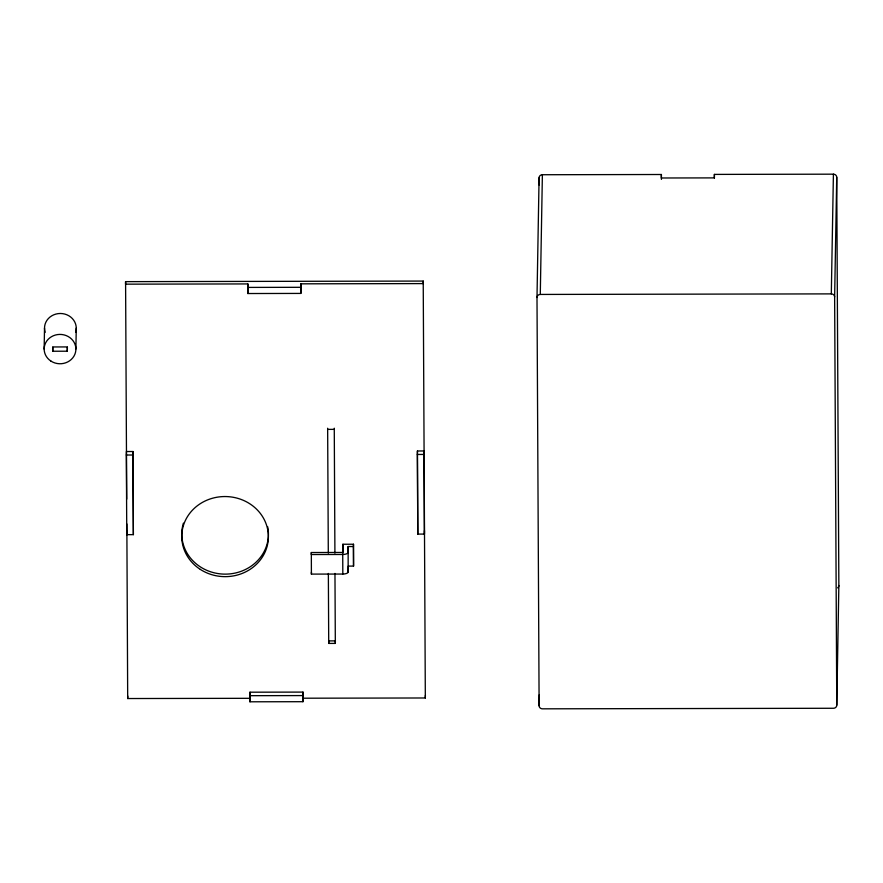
<?xml version="1.0" encoding="UTF-8"?>
<svg xmlns="http://www.w3.org/2000/svg" width="883" height="883" viewBox="0 0 883 883"><rect width="100%" height="100%" fill="white"/><g stroke="black" fill="none" stroke-linecap="round" stroke-linejoin="round"><path stroke-width="1.32" d="M44.15 349.116L44.514 328.2M67.384 347.174L67.307 351.213L52.759 351.235L52.825 347.207M75.894 349.05L76.258 328.134M125.585 281.644L125.541 284.16L247.847 283.929L247.825 293.531L300.838 293.421L300.86 283.829L423.178 283.598L423.222 281.07L125.585 281.644L126.71 499.16M126.346 455.021L126.412 451.533L133.024 451.522L133.377 534.645L126.766 534.656L126.346 455.021L132.958 455.01L133.024 451.522M126.766 534.656L126.821 531.169M249.977 692.195L249.944 701.797L302.957 701.698L302.99 692.095L249.977 692.195L250.01 698.31L127.693 698.541L127.737 696.025M247.825 293.531L247.847 283.929M249.944 701.797L250.01 698.31M300.838 293.421L300.86 283.829M302.957 701.698L302.99 692.095M311.335 552.526L311.302 554.535L342.725 554.48A5.287 2.02 -0.3 0 0 348.045 552.449L348.156 546.533L353.443 546.522L353.487 544.237L342.902 544.248L342.759 552.46L311.335 552.526L311.401 574.105L342.825 574.049A5.287 2.02 -0.3 0 0 348.145 572.018L348.255 566.102L353.542 566.091L353.487 544.237M311.401 574.105L311.445 572.096M328.719 643.42L328.763 640.903L335.374 640.881L335.33 643.409L328.719 643.42L328.355 573.442M417.372 454.469L417.438 450.981L424.05 450.97L424.403 534.083L417.791 534.094L417.372 454.469L423.983 454.447M417.791 534.094L417.438 450.981M424.403 534.083L424.458 530.606M303.024 698.21L425.33 697.978L425.374 695.462M661.389 174.503L661.323 177.991L714.336 177.891L714.402 174.404L833.409 174.172A3.311 3.057 1 0 1 836.731 177.229L838.85 585.495L836.764 705.208A3.311 3.057 1 0 1 833.475 708.265L542.449 708.828A3.311 3.057 1 0 1 539.116 705.771L536.996 297.505L539.083 177.792A3.311 3.057 1 0 1 542.383 174.735L661.389 174.503L661.411 179.392M536.996 297.505A3.311 3.057 1 0 1 540.286 294.436L542.383 174.735M539.116 705.771L539.314 694.766M836.764 705.208L834.634 296.931A3.311 3.057 1 0 0 831.311 293.884L833.409 174.172M834.634 296.931L836.731 177.229M247.792 287.416L300.805 287.306M540.286 294.436L831.311 293.884M327.604 429.381L334.216 429.359M249.911 695.683L302.924 695.583M714.402 174.404L714.413 178.068M539.083 177.792L539.127 184.988M423.222 281.07L425.33 697.978M353.443 546.522L353.542 566.091M348.156 546.533L348.145 572.018M342.902 544.248L342.946 553.387M342.725 554.48L342.825 574.049M334.271 428.211L334.911 553.078M334.966 573.431L335.33 643.409M327.648 428.233L328.299 553.089M132.958 455.01L133.377 534.645M126.843 523.939L127.693 698.541M67.307 351.213L67.285 346.931L52.737 346.953L52.759 351.235M45.176 332.328A15.872 14.68 1 0 1 60.309 313.487A15.872 14.68 1 0 1 75.64 332.273M838.85 585.495A3.311 3.057 1 0 1 837.636 587.868M267.67 526.71A43.322 40.055 1 0 1 223.244 574.093A43.322 40.055 1 0 1 183.399 523.133M50.949 361.103A15.872 14.68 1 0 0 75.839 350.374A15.872 14.68 1 0 0 53.289 335.783A15.872 14.68 1 0 0 50.949 361.103M200.298 569.392A43.322 40.055 1 0 0 268.233 540.109A43.322 40.055 1 0 0 206.677 500.286A43.322 40.055 1 0 0 200.298 569.392"/></g></svg>
